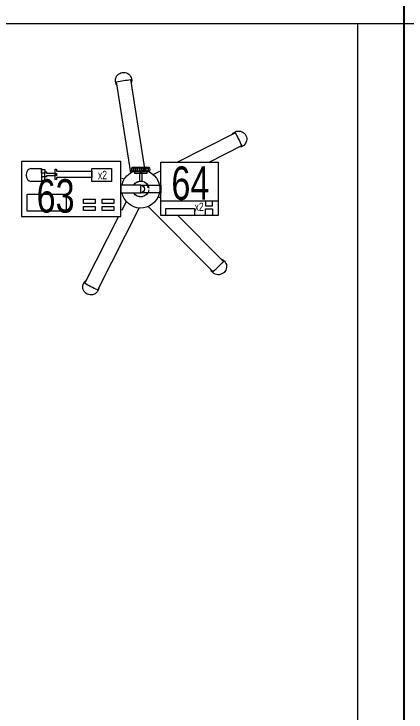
# Model space of a CAD drawing. Header units: metres. Extents: x -18745 to 220762, y -1579758 to -1356048.
# Drawn here: x 121740 to 122768, y -1465860 to -1464028 of the extents above; entities that cross this region are included whole.
import ezdxf

# ---------------------------------------------------------------- set-up
doc = ezdxf.new("R2010")
doc.units = ezdxf.units.M
doc.layers.get('0').update_dxf_attribs({"lineweight": 0})
doc.layers.add('A-100 - Copy$0$axes', color=8, linetype='Continuous')
for name, color, linetype, lineweight in [('A-100 - Copy$0$Medical Equipment and Furniture', 8, 'Continuous', 0), ('A-100 - Copy$0$Medical Equipment and Furniture1', 8, 'Continuous', 5), ('A-100 - Copy$0$Medical Equipment and Furniture2', 8, 'Continuous', 13), ('A-100 - Copy$0$Walls', 8, 'Continuous', 0)]:
    doc.layers.add(name, color=color, linetype=linetype, lineweight=lineweight)
doc.styles.add('A-100 - Copy$0$X3G_ENTITY_257CFD', font='swisscl.ttf', dxfattribs={"height": 200})

# ---------------------------------------------------------------- blocks, each defined once
blk = doc.blocks.new('A-100 - Copy$0$Syringe')
at = {"layer": 'A-100 - Copy$0$Medical Equipment and Furniture2'}
for points in [[(42.9739, -11.5277), (42.7139, -11.5277), (42.7139, -11.3827), (42.9739, -11.3827), (42.9739, -11.5277)], [(42.7384, -11.5086), (42.7658, -11.5086), (42.7658, -11.475), (42.7384, -11.475)], [(42.8055, -11.4851), (42.8055, -11.48), (42.8023, -11.48), (42.8023, -11.5069), (42.8055, -11.5069), (42.8055, -11.5019)], [(42.8055, -11.5019), (42.8984, -11.5019), (42.8984, -11.4851), (42.8055, -11.4851)], [(42.779, -11.4899), (42.779, -11.487), (42.7748, -11.487), (42.7748, -11.5), (42.779, -11.5), (42.779, -11.497)], [(42.8023, -11.4899), (42.779, -11.4899)], [(42.779, -11.497), (42.8023, -11.497)], [(42.8055, -11.4899), (42.8055, -11.497)], [(42.8055, -11.497), (42.8055, -11.4899)], [(42.8055, -11.497), (42.8055, -11.4899)]]:
    blk.add_lwpolyline(points, dxfattribs=at)
for points in [[(42.8312, -11.3974), (42.7289, -11.3974), (42.7289, -11.4415), (42.8312, -11.4415)], [(42.9073, -11.3985), (42.8765, -11.3985), (42.8765, -11.4091), (42.9073, -11.4091)], [(42.956, -11.3985), (42.9252, -11.3985), (42.9252, -11.4091), (42.956, -11.4091)], [(42.9073, -11.4175), (42.8765, -11.4175), (42.8765, -11.4281), (42.9073, -11.4281)], [(42.956, -11.4175), (42.9252, -11.4175), (42.9252, -11.4281), (42.956, -11.4281)], [(42.7748, -11.487), (42.7658, -11.487), (42.7658, -11.4777), (42.7748, -11.4777)], [(42.9498, -11.475), (42.8984, -11.475), (42.8984, -11.5086), (42.9498, -11.5086)], [(42.7748, -11.4967), (42.7658, -11.4967), (42.7658, -11.5059), (42.7748, -11.5059)]]:
    blk.add_lwpolyline(points, close=True, dxfattribs=at)
at = {"layer": 'A-100 - Copy$0$Medical Equipment and Furniture2', "extrusion": (0, 0, -1)}
blk.add_ellipse((42.7384, -11.4918), major_axis=(0, 0.0168), ratio=0.733735, start_param=3.141593, end_param=6.283185, dxfattribs=at)
blk = doc.blocks.new('A-100 - Copy$0$Infusion')
at = {"layer": 'A-100 - Copy$0$Medical Equipment and Furniture2'}
for points in [[(43.0793, -11.3852), (43.0793, -11.5252), (43.2293, -11.5252), (43.2293, -11.3852), (43.0793, -11.3852)], [(43.1962, -11.4242), (43.1962, -11.4114), (43.215, -11.4114), (43.215, -11.4242)]]:
    blk.add_lwpolyline(points, dxfattribs=at)
for points in [[(43.0793, -11.3852), (43.0793, -11.4242), (43.2293, -11.4242), (43.2293, -11.3852)], [(43.0927, -11.3852), (43.0927, -11.404), (43.1673, -11.404), (43.1673, -11.3852)], [(43.1962, -11.3852), (43.1962, -11.4027), (43.215, -11.4027), (43.215, -11.3852)]]:
    blk.add_lwpolyline(points, close=True, dxfattribs=at)
blk = doc.blocks.new('A-100 - Copy$0$Infusion Syringe')
at = {"layer": 'A-100 - Copy$0$Medical Equipment and Furniture1'}
for p, q in [((43.0225, -11.4053), (42.9127, -11.1899)), ((42.9683, -11.3827), (42.8788, -11.2071)), ((43.0459, -11.409), (43.2169, -11.238)), ((43.1234, -11.3852), (43.2437, -11.2649)), ((42.9886, -11.4225), (42.9765, -11.3988)), ((42.9753, -11.4431), (42.9739, -11.4433)), ((43.0124, -11.4411), (43.017, -11.4365)), ((43.0234, -11.4354), (43.017, -11.4365)), ((43.0357, -11.4374), (43.0414, -11.4403)), ((43.0444, -11.4461), (43.0414, -11.4403)), ((43.0728, -11.4359), (43.0766, -11.432)), ((43.0407, -11.4693), (43.0453, -11.4647)), ((43.0463, -11.4583), (43.0453, -11.4647)), ((43.0791, -11.4595), (43.0793, -11.4596)), ((42.9838, -11.4812), (42.9765, -11.4824)), ((43.0175, -11.473), (43.0233, -11.476)), ((43.0297, -11.4749), (43.0233, -11.476)), ((43.0006, -11.498), (42.9627, -11.7368)), ((43.0381, -11.5039), (43.0003, -11.7427)), ((43.0592, -11.4932), (43.0766, -11.502)), ((43.1221, -11.5252), (43.2746, -11.6029)), ((43.2058, -11.5252), (43.2919, -11.5691))]:
    blk.add_line(p, q, dxfattribs=at)
for points in [[(43.0266, -11.4455), (43.0266, -11.4649), (42.9739, -11.4649), (42.9739, -11.4455)], [(43.0266, -11.4455), (43.0266, -11.4649), (43.0793, -11.4649), (43.0793, -11.4455)], [(43.043, -11.4963), (43.043, -11.5009), (43.0102, -11.5009), (43.0102, -11.4963)]]:
    blk.add_lwpolyline(points, close=True, dxfattribs=at)
for points in [[(43.0302, -11.4759), (43.0302, -11.4963), (43.0229, -11.4963), (43.0229, -11.4759)], [(43.0046, -11.5009), (43.0485, -11.5009)], [(43.0485, -11.5116), (43.0046, -11.5116)]]:
    blk.add_lwpolyline(points, dxfattribs=at)
for centre, radius, start, end in [((42.8958, -11.1985), 0.0214, 359.734, 234.266), ((43.0266, -11.4552), 0.2881, 113.2187, 120.7813), ((43.2303, -11.2515), 0.0214, 287.734, 162.266), ((43.0266, -11.4552), 0.2881, 41.2187, 48.7813), ((43.0266, -11.4552), 0.0501, 296.8163, 169.3714), ((43.0266, -11.4552), 0.021, 6.8276, 152.4616), ((43.0266, -11.4552), 0.00972, 270, 90), ((43.0266, -11.4552), 0.0501, 190.6286, 243.1837), ((43.0266, -11.4552), 0.021, 207.5384, 353.1724), ((43.2833, -11.586), 0.0214, 215.734, 90.266), ((43.0266, -11.4552), 0.2881, 329.2187, 336.7813), ((42.9815, -11.7398), 0.0214, 143.734, 18.266), ((43.0266, -11.4552), 0.2881, 257.2187, 264.7813)]:
    blk.add_arc(centre, radius, start, end, dxfattribs=at)
for centre in [(43.0046, -11.5062), (43.0101, -11.5062), (43.0156, -11.5062), (43.0211, -11.5062), (43.0266, -11.5062), (43.0321, -11.5062), (43.0375, -11.5062), (43.043, -11.5062), (43.0485, -11.5062)]:
    blk.add_ellipse(centre, major_axis=(0, -0.00537), ratio=0.510594, start_param=3.141593, end_param=9.424778, dxfattribs=at)
for name in ['A-100 - Copy$0$Syringe', 'A-100 - Copy$0$Infusion']:
    blk.add_blockref(name, (0, 0), dxfattribs=at)
blk = doc.blocks.new('A-100 - Copy')
at = {"layer": 'A-100 - Copy$0$axes'}
blk.add_line((122763.3, -1477297.4, 0), (122763.3, -1387547.7, 0), dxfattribs=at)
at = {"layer": 'A-100 - Copy$0$Medical Equipment and Furniture'}
blk.add_line((122642.1, -1466552.7, 0), (122642.1, -1464052.7, 0), dxfattribs=at)
at = {"layer": 'A-100 - Copy$0$Walls', "elevation": 0}
blk.add_lwpolyline([(119782.1, -1464052.7), (133096.4, -1464052.7), (133096.4, -1464152.7)], dxfattribs=at)
at = {"layer": 'A-100 - Copy$0$Medical Equipment and Furniture', "xscale": -1000, "yscale": 1000, "zscale": 1000, "rotation": 180}
blk.add_blockref('A-100 - Copy$0$Infusion Syringe', (79046, -1475942.5, 0), dxfattribs=at)
at = {"layer": 'A-100 - Copy$0$Medical Equipment and Furniture', "char_height": 21.87, "width": 20.636, "attachment_point": 8, "style": 'A-100 - Copy$0$X3G_ENTITY_257CFD'}
for insert in [(121972.1, -1464461.6, 0), (122225.6, -1464545, 0)]:
    blk.add_mtext('x2', dxfattribs=dict(at, insert=insert))
at = {"layer": 'A-100 - Copy$0$Medical Equipment and Furniture', "char_height": 87.47, "attachment_point": 8, "style": 'A-100 - Copy$0$X3G_ENTITY_257CFD'}
for s, insert in [('64', (122202.8, -1464517, 0)), ('63', (121849.2, -1464550.4, 0))]:
    blk.add_mtext(s, dxfattribs=dict(at, insert=insert))

msp = doc.modelspace()

# ---------------------------------------------------------------- block references
msp.add_blockref('A-100 - Copy', (0, 0))

doc.saveas('drawing.dxf')
